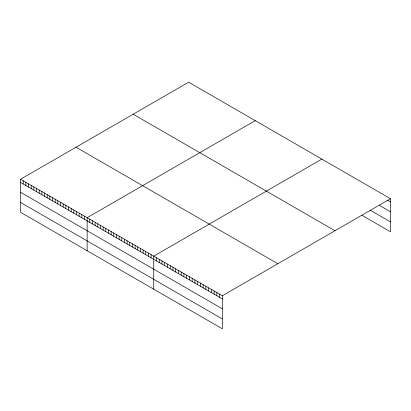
<?xml version="1.0" encoding="UTF-8"?>
<svg xmlns="http://www.w3.org/2000/svg" width="411" height="411" viewBox="0 0 411 411"><rect width="100%" height="100%" fill="white"/><g stroke="black" fill="none" stroke-linecap="round" stroke-linejoin="round"><path stroke-width="0.62" d="M20.55 179.247L222.356 295.756L222.356 328.805L20.55 212.292L20.55 179.247L188.644 82.195L390.45 198.708L390.45 231.753L361.906 215.277M255.241 120.644L87.147 217.691L87.147 250.741M321.839 159.093L153.74 256.14L153.74 289.19M222.356 295.756L390.45 198.708M387.707 200.321L390.45 201.909M379.471 205.418L390.45 211.757M370.141 210.18L390.45 221.904M133.174 114.222L334.98 230.735M76.02 147.22L277.826 263.728M20.55 182.443L222.356 298.956M20.55 192.297L222.356 308.805M20.55 202.443L222.356 318.957M219.608 294.173L219.608 297.369M216.864 292.586L216.864 295.786M214.121 291.003L214.121 294.204M211.377 289.416L211.377 292.617M208.634 287.834L208.634 291.034M205.885 286.246L205.885 289.447M203.142 284.664L203.142 287.864M200.398 283.081L200.398 286.277M197.655 281.494L197.655 284.695M194.906 279.912L194.906 283.112M192.163 278.324L192.163 281.525M189.42 276.742L189.42 279.942M186.676 275.154L186.676 278.355M183.933 273.572L183.933 276.773M181.184 271.99L181.184 275.19M178.441 270.402L178.441 273.603M175.697 268.82L175.697 272.02M172.954 267.232L172.954 270.433M170.211 265.65L170.211 268.851M167.462 264.062L167.462 267.263M164.719 262.48L164.719 265.681M161.975 260.898L161.975 264.098M159.232 259.31L159.232 262.511M156.483 257.728L156.483 260.928M151.078 254.604L151.078 257.805M148.412 253.068L148.412 256.269M145.751 251.527L145.751 254.728M143.085 249.991L143.085 253.191M140.423 248.455L140.423 251.65M137.757 246.913L137.757 250.114M135.096 245.377L135.096 248.578M132.429 243.841L132.429 247.037M129.768 242.3L129.768 245.501M127.102 240.764L127.102 243.964M124.441 239.223L124.441 242.423M121.774 237.686L121.774 240.887M119.113 236.15L119.113 239.351M116.447 234.609L116.447 237.81M113.785 233.073L113.785 236.274M111.119 231.537L111.119 234.738M108.458 229.996L108.458 233.196M105.791 228.459L105.791 231.66M103.13 226.923L103.13 230.119M100.464 225.382L100.464 228.583M97.803 223.846L97.803 227.047M95.136 222.31L95.136 225.505M92.475 220.769L92.475 223.969M89.809 219.233L89.809 222.433M84.481 216.155L84.481 219.356M81.82 214.619L81.82 217.82M79.153 213.078L79.153 216.278M76.492 211.542L76.492 214.742M73.826 210.006L73.826 213.206M71.165 208.464L71.165 211.665M68.498 206.928L68.498 210.129M65.837 205.392L65.837 208.588M63.171 203.851L63.171 207.052M60.509 202.315L60.509 205.515M57.843 200.779L57.843 203.974M55.182 199.237L55.182 202.438M52.516 197.701L52.516 200.902M49.854 196.16L49.854 199.361M47.188 194.624L47.188 197.825M44.527 193.088L44.527 196.288M41.86 191.547L41.86 194.747M39.199 190.01L39.199 193.211M36.533 188.474L36.533 191.675M33.872 186.933L33.872 190.134M31.205 185.397L31.205 188.598M28.544 183.861L28.544 187.062M25.878 182.32L25.878 185.52M23.216 180.783L23.216 183.984"/></g></svg>
